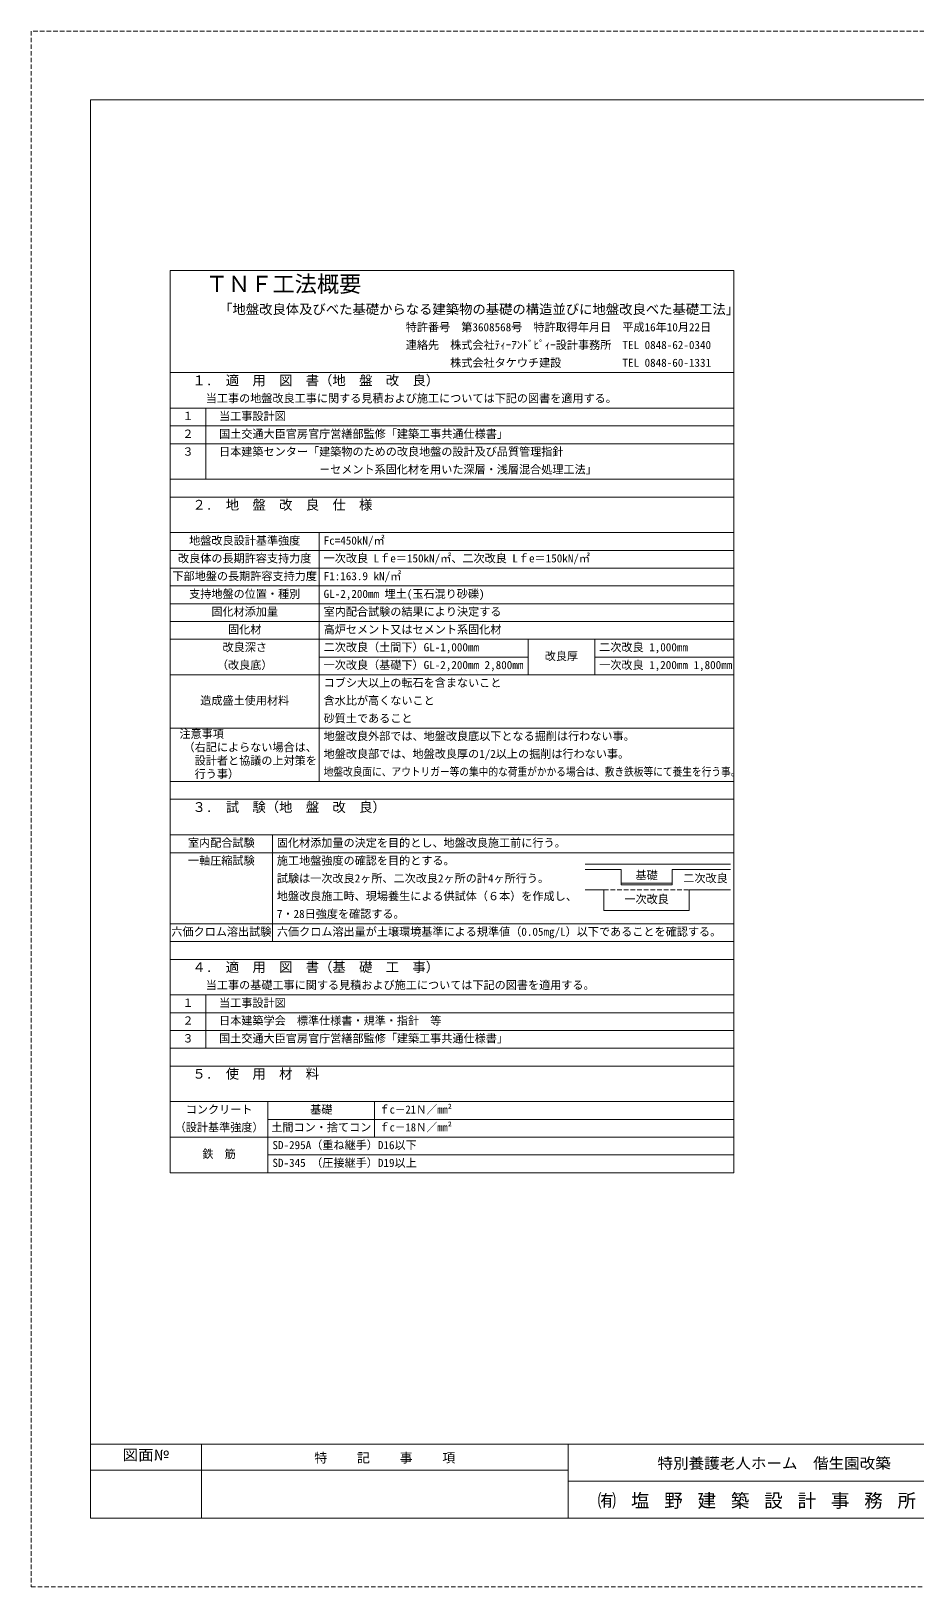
# Model space of a CAD drawing. Units: millimetres at full size, sheet at 1:200. Extents: x -59400 to 184562, y -133173 to 46006.
# Drawn here: x 65762 to 113652, y -133173 to -49173 of the extents above; entities that cross this region are included whole.
import ezdxf
from ezdxf.enums import TextEntityAlignment as Align

# ---------------------------------------------------------------- set-up
doc = ezdxf.new("R2010")
doc.units = ezdxf.units.MM
doc.header["$LTSCALE"] = 200
doc.linetypes.add('DASHED1', pattern=[1.8, 1.2, -0.6])
for name, color, linetype, lineweight in [('0-1', 2, 'Continuous', 18), ('0-2', 2, 'Continuous', 18), ('C-0', 7, 'Continuous', 5), ('F-F', 7, 'DASHED1', 9)]:
    doc.layers.add(name, color=color, linetype=linetype, lineweight=lineweight)
doc.styles.add('ＭＳ ゴシック', font='')
doc.styles.get('ＭＳ ゴシック').set_extended_font_data('MS Gothic')

msp = doc.modelspace()

# ---------------------------------------------------------------- linework, layer by layer
at = {"layer": '0-1', "color": 5, "lineweight": 5}
for p, q in [((68962.1, -52881.7), (68962.1, -129464.1)), ((181362.6, -52881.7), (68962.1, -52881.7)), ((181362.6, -125465.3), (68962.1, -125465.3)), ((74960.4, -125465.3), (74960.4, -129464.1)), ((94756.5, -125465.3), (94756.5, -129464.1)), ((181362.6, -129464.1), (68962.1, -129464.1))]:
    msp.add_line(p, q, dxfattribs=at)
at = {"layer": '0-1'}
for p, q in [((94756.5, -126865.4), (68962.1, -126865.4)), ((94756.5, -127464.7), (169364.3, -127464.7))]:
    msp.add_line(p, q, dxfattribs=at)
at = {"layer": 'C-0', "color": 2, "lineweight": 18}
for p, q in [((73275.1, -62090.7), (103708.6, -62090.7)), ((73275.1, -62090.7), (73275.1, -110810.7)), ((103708.6, -110810.7), (103708.6, -62090.7)), ((73275.1, -67610.7), (103708.6, -67610.7)), ((73275.1, -73370.7), (103708.6, -73370.7)), ((73275.1, -74330.7), (103708.6, -74330.7)), ((103708.6, -76250.7), (73275.1, -76250.7)), ((103708.6, -83930.7), (73275.1, -83930.7)), ((103708.6, -86810.7), (73275.1, -86810.7)), ((103708.6, -89690.7), (73275.1, -89690.7)), ((103708.6, -90650.7), (73275.1, -90650.7)), ((103708.6, -92570.7), (73275.1, -92570.7)), ((103708.6, -98330.7), (73275.1, -98330.7)), ((103708.6, -99290.7), (73275.1, -99290.7)), ((73275.1, -104090.7), (103708.6, -104090.7)), ((73275.1, -105050.7), (103708.6, -105050.7)), ((73275.1, -106970.7), (103708.6, -106970.7)), ((73275.1, -110810.7), (103708.6, -110810.7))]:
    msp.add_line(p, q, dxfattribs=at)
at = {"layer": 'C-0', "color": 4}
for p, q in [((73275.1, -69530.7), (103708.6, -69530.7)), ((75195.1, -69530.7), (75195.1, -73370.7)), ((73275.1, -70490.7), (103708.6, -70490.7)), ((73275.1, -71450.7), (103708.6, -71450.7)), ((81319.9, -76250.7), (81319.9, -89690.7)), ((103708.6, -77210.7), (73275.1, -77210.7)), ((103708.6, -78170.7), (73275.1, -78170.7)), ((103708.6, -79130.7), (73275.1, -79130.7)), ((103708.6, -80090.7), (73275.1, -80090.7)), ((103708.6, -81050.7), (73275.1, -81050.7)), ((103708.6, -82010.7), (73275.1, -82010.7)), ((92599.9, -82010.7), (92599.9, -83930.7)), ((96199.9, -82010.7), (96199.9, -83930.7)), ((81319.9, -82970.7), (92599.9, -82970.7)), ((96199.9, -82970.7), (103708.6, -82970.7)), ((78795.1, -92570.7), (78795.1, -98330.7)), ((103708.6, -93530.7), (73275.1, -93530.7)), ((103708.6, -97370.7), (73275.1, -97370.7)), ((103708.6, -101210.7), (73275.1, -101210.7)), ((75195.1, -101210.7), (75195.1, -104090.7)), ((73275.1, -102170.7), (103708.6, -102170.7)), ((73275.1, -103130.7), (103708.6, -103130.7)), ((78555.1, -106970.7), (78555.1, -110810.7)), ((84315.1, -106970.7), (84315.1, -108890.7)), ((78555.1, -107930.7), (103708.6, -107930.7)), ((73275.1, -108890.7), (103708.6, -108890.7)), ((78555.1, -109850.7), (103708.6, -109850.7))]:
    msp.add_line(p, q, dxfattribs=at)
at = {"layer": 'C-0', "color": 3, "lineweight": 13}
for p, q in [((95681.7, -94160.4), (103539.7, -94160.4)), ((95681.7, -94436.9), (97620.6, -94436.9)), ((97620.6, -95266.3), (97620.6, -94436.9)), ((100385.4, -95266.3), (100385.4, -94436.9)), ((100385.4, -94436.9), (103539.7, -94436.9)), ((95681.7, -95542.8), (96699, -95542.8)), ((96699, -95542.8), (96699, -96648.7)), ((97620.6, -95174.2), (100385.4, -95174.2)), ((97620.6, -95266.3), (100385.4, -95266.3)), ((101307, -95542.8), (101307, -96648.7)), ((101307, -95542.8), (103539.7, -95542.8)), ((101307, -96648.7), (96699, -96648.7))]:
    msp.add_line(p, q, dxfattribs=at)
at = {"layer": 'C-0', "color": 3, "linetype": 'DASHED1', "lineweight": 13}
msp.add_line((96699, -95542.8), (101307, -95542.8), dxfattribs=at)
at = {"layer": 'F-F'}
msp.add_lwpolyline([(65762.3, -49172.9), (65762.3, -133172.9), (184562.3, -133172.9), (184562.3, -49172.9)], close=True, dxfattribs=at)

# ---------------------------------------------------------------- texts
at = {"layer": '0-2', "style": 'ＭＳ ゴシック', "width": 1.05}
for s, p in [('図面№', (70700.4, -126515.4)), ('特別養護老人ホーム\u3000偕生園改築', (99590.6, -126965.9))]:
    msp.add_text(s, height=586.5, dxfattribs=at).set_placement(p, align=Align.BOTTOM_LEFT)
at = {"layer": '0-2', "attachment_point": 7, "style": 'ＭＳ ゴシック'}
for s, insert, char_height in [('\\T3.29;特記事項', (81058.5, -126515.4), 513.2), ('\\T1.8;㈲塩野建築設計事務所', (96353.4, -128965.6), 733.1)]:
    msp.add_mtext(s, dxfattribs=dict(at, insert=insert, char_height=char_height))
at = {"layer": 'C-0', "style": 'ＭＳ ゴシック'}
for s, height, p in [('ＴＮＦ工法概要', 879.8, (75195.1, -63530.7)), ('「地盤改良体及びべた基礎からなる建築物の基礎の構造並びに地盤改良べた基礎工法」', 527.9, (75915.1, -64610.7)), ('特許番号\u3000第3608568号\u3000特許取得年月日\u3000平成16年10月22日', 439.9, (85995.1, -65510.7)), ('連絡先\u3000株式会社ﾃｨｰｱﾝﾄﾞﾋﾟｨｰ設計事務所\u3000TEL 0848-62-0340', 439.9, (85995.1, -66470.7)), ('\u3000\u3000\u3000\u3000株式会社タケウチ建設\u3000\u3000\u3000\u3000\u3000 TEL 0848-60-1331', 439.9, (85995.1, -67430.7)), ('１.\u3000適\u3000用\u3000図\u3000書（地\u3000盤\u3000改\u3000良）', 527.9, (74475.1, -68450.7)), ('当工事の地盤改良工事に関する見積および施工については下記の図書を適用する。', 439.9, (75195.1, -69350.7)), ('当工事設計図', 439.9, (75915.1, -70310.7)), ('１', 439.9, (73935.1, -70310.7)), ('２', 439.9, (73935.1, -71270.7)), ('国土交通大臣官房官庁営繕部監修「建築工事共通仕様書」', 439.9, (75915.1, -71270.7)), ('３', 439.9, (73935.1, -72230.7)), ('日本建築センター「建築物のための改良地盤の設計及び品質管理指針', 439.9, (75915.1, -72230.7)), ('\u3000\u3000\u3000\u3000      \u3000\u3000－セメント系固化材を用いた深層・浅層混合処理工法」', 439.9, (75915.1, -73190.7)), ('２.\u3000地\u3000盤\u3000改\u3000良\u3000仕\u3000様', 527.9, (74475.1, -75170.7)), ('地盤改良設計基準強度', 439.9, (74297.5, -77030.7)), ('Fc=450kN/㎡', 439.9, (81559.9, -77030.7)), ('改良体の長期許容支持力度', 439.9, (73697.5, -77990.7)), ('一次改良 Lｆe＝150kN/㎡、二次改良 Lｆe＝150kN/㎡', 439.9, (81559.9, -77990.7)), ('下部地盤の長期許容支持力度', 439.9, (73397.5, -78950.7)), ('F1:163.9 kN/㎡', 439.9, (81559.9, -78950.7)), ('支持地盤の位置・種別', 439.9, (74297.5, -79910.7)), ('GL-2,200mm 埋土(玉石混り砂礫)', 439.9, (81559.9, -79910.7)), ('固化材添加量', 439.9, (75497.5, -80870.7)), ('室内配合試験の結果により決定する', 439.9, (81559.9, -80870.7)), ('固化材', 439.9, (76397.5, -81830.7)), ('高炉セメント又はセメント系固化材', 439.9, (81559.9, -81830.7)), ('改良深さ', 439.9, (76097.5, -82790.7)), ('二次改良（土間下）GL-1,000mm', 439.9, (81559.9, -82790.7)), ('二次改良 1,000mm', 439.9, (96439.9, -82790.7)), ('（改良底）', 439.9, (75797.5, -83750.7)), ('一次改良（基礎下）GL-2,200mm 2,800mm', 439.9, (81559.9, -83750.7)), ('改良厚', 439.9, (93499.9, -83270.7)), ('一次改良 1,200mm 1,800mm', 439.9, (96439.9, -83750.7)), ('コブシ大以上の転石を含まないこと', 439.9, (81559.9, -84710.7)), ('造成盛土使用材料', 439.9, (74897.5, -85670.7)), ('含水比が高くないこと', 439.9, (81559.9, -85670.7)), ('砂質土であること', 439.9, (81559.9, -86630.7)), ('注意事項', 439.9, (73773.7, -87470.7)), ('地盤改良外部では、地盤改良底以下となる掘削は行わない事。', 439.9, (81559.9, -87590.7)), ('（右記によらない場合は、', 439.9, (73995.1, -88190.7)), ('地盤改良部では、地盤改良厚の1/2以上の掘削は行わない事。', 439.9, (81559.9, -88550.7)), ('\u3000行う事）', 439.9, (73995.1, -89630.7)), ('\u3000設計者と協議の上対策を', 439.9, (73995.1, -88910.7)), ('３.\u3000試\u3000験（地\u3000盤\u3000改\u3000良）', 527.9, (74475.1, -91490.7)), ('室内配合試験', 439.9, (74235.1, -93350.7)), ('固化材添加量の決定を目的とし、地盤改良施工前に行う。', 439.9, (79035.1, -93350.7)), ('一軸圧縮試験', 439.9, (74235.1, -94310.7)), ('施工地盤強度の確認を目的とする。', 439.9, (79035.1, -94310.7)), ('試験は一次改良2ヶ所、二次改良2ヶ所の計4ヶ所行う。', 439.9, (79035.1, -95270.7)), ('基礎', 439.9, (98403, -95105.5)), ('二次改良', 439.9, (100980.6, -95266.7)), ('地盤改良施工時、現場養生による供試体（６本）を作成し、', 439.9, (79035.1, -96230.7)), ('一次改良', 439.9, (97803, -96395.8)), ('7・28日強度を確認する。', 439.9, (79035.1, -97190.7)), ('六価クロム溶出試験', 439.9, (73335.1, -98150.7)), ('六価クロム溶出量が土壌環境基準による規準値（0.05mg/L）以下であることを確認する。', 439.9, (79035.1, -98150.7)), ('４.\u3000適\u3000用\u3000図\u3000書（基\u3000礎\u3000工\u3000事）', 527.9, (74475.1, -100130.7)), ('当工事の基礎工事に関する見積および施工については下記の図書を適用する。', 439.9, (75195.1, -101030.7)), ('１', 439.9, (73935.1, -101990.7)), ('当工事設計図', 439.9, (75915.1, -101990.7)), ('２', 439.9, (73935.1, -102950.7)), ('日本建築学会\u3000標準仕様書・規準・指針\u3000等', 439.9, (75915.1, -102950.7)), ('国土交通大臣官房官庁営繕部監修「建築工事共通仕様書」', 439.9, (75915.1, -103910.7)), ('３', 439.9, (73935.1, -103910.7)), ('５.\u3000使\u3000用\u3000材\u3000料', 527.9, (74475.1, -105890.7)), ('コンクリート', 439.9, (74115.1, -107750.7)), ('基礎', 439.9, (80835.1, -107750.7)), ('（設計基準強度）', 439.9, (73515.1, -108710.7)), ('土間コン・捨てコン', 439.9, (78735.1, -108710.7)), ('SD-295A（重ね継手）D16以下', 439.9, (78795.1, -109670.7)), ('鉄\u3000筋', 439.9, (75015.1, -110150.7)), ('SD-345 （圧接継手）D19以上', 439.9, (78795.1, -110630.7))]:
    msp.add_text(s, height=height, dxfattribs=at).set_placement(p, align=Align.BOTTOM_LEFT)
for s, width, p in [('地盤改良面に、アウトリガー等の集中的な荷重がかかる場合は、敷き鉄板等にて養生を行う事。', 0.85, (81559.9, -89510.7)), ('ｆc－21Ｎ／mm²', 0.95, (84555.1, -107750.7)), ('ｆc－18Ｎ／mm²', 0.95, (84555.1, -108710.7))]:
    msp.add_text(s, height=439.9, dxfattribs=dict(at, width=width)).set_placement(p, align=Align.BOTTOM_LEFT)

doc.saveas('drawing.dxf')
